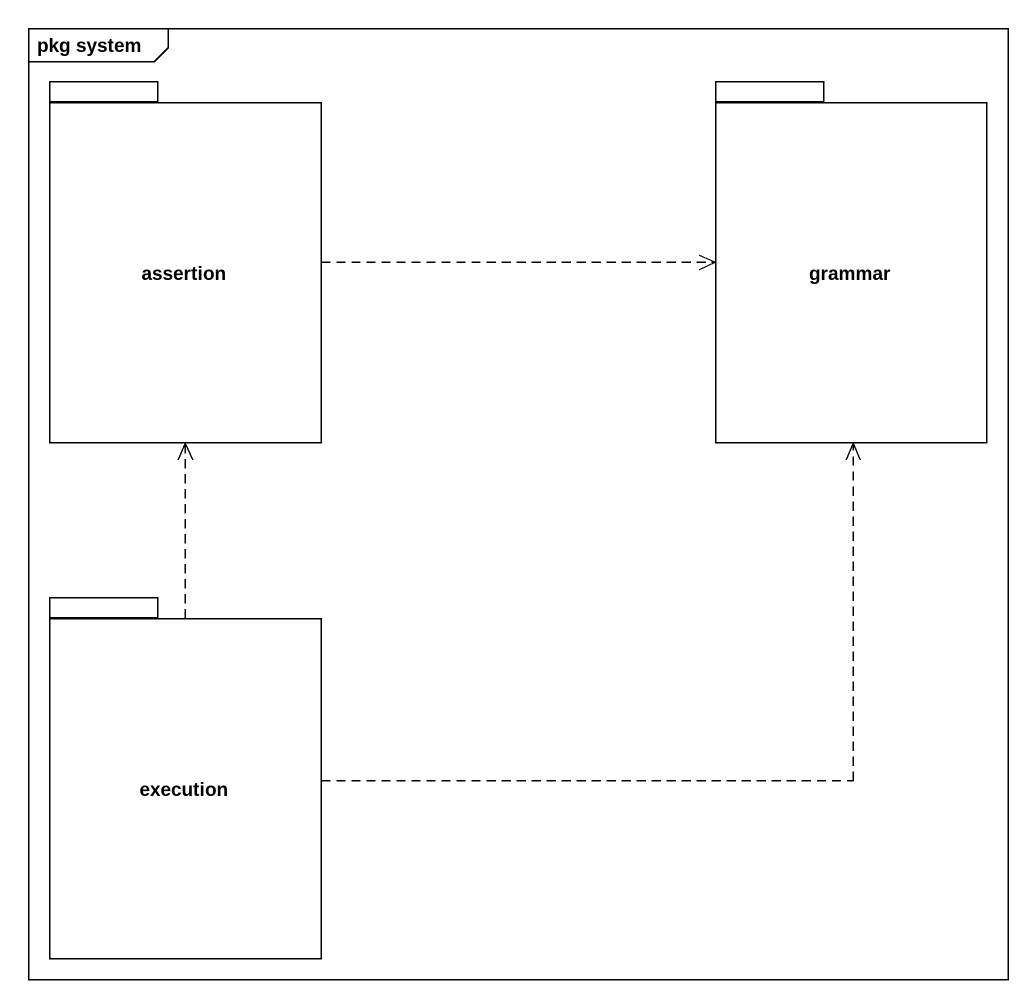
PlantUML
@startuml
mainframe pkg system
package assertion {
}
package grammar {
}
package execution {
}
assertion .right.> grammar
execution .up.> assertion
execution .up.> grammar
@enduml
